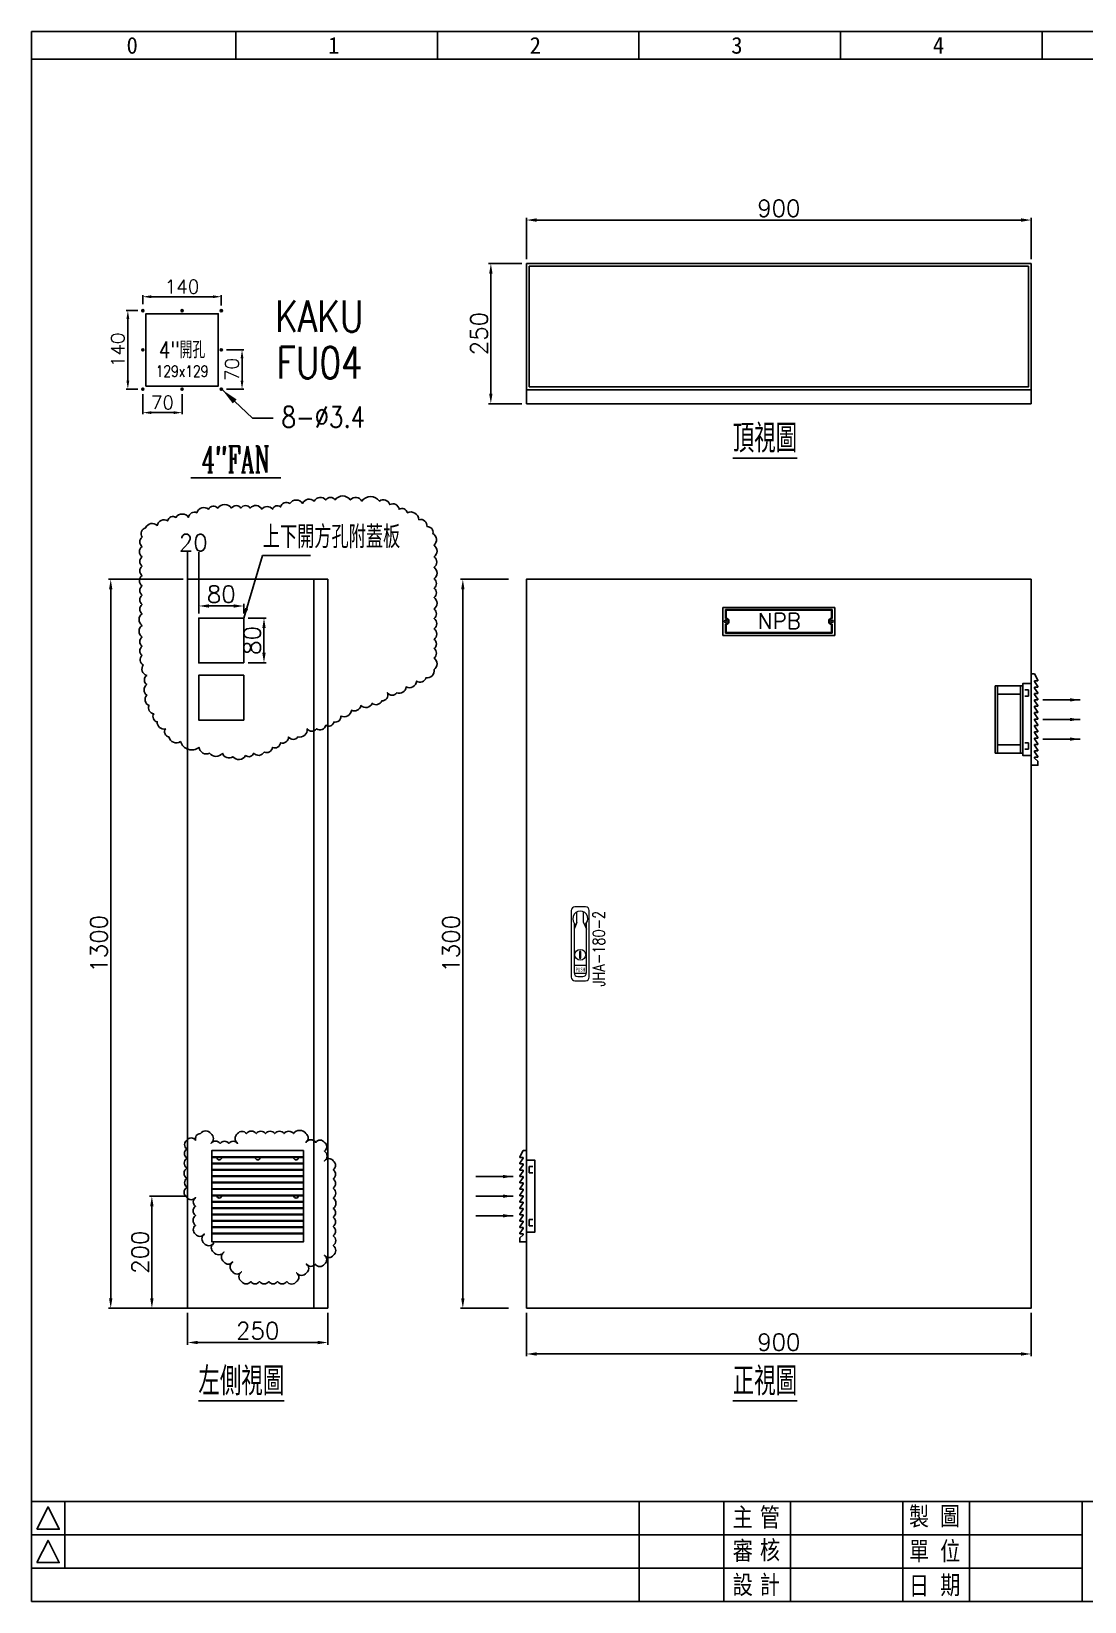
# Model space of a CAD drawing. Header units: millimetres. Extents: x 21506 to 58194, y 6783 to 13041.
# Drawn here: x 21506 to 23384, y 10241 to 13041 of the extents above; entities that cross this region are included whole.
import ezdxf
from ezdxf.enums import TextEntityAlignment as Align

# ---------------------------------------------------------------- set-up
doc = ezdxf.new("R2010")
doc.units = ezdxf.units.MM
doc.linetypes.add('CONTINOUS', pattern=[0])
for name, color, linetype in [('0-圖框', 7, 'Continuous'), ('1', 7, 'Continuous'), ('A', 2, 'Continuous'), ('DIM3', 3, 'Continuous'), ('PART1', 7, 'Continuous'), ('TEXT', 11, 'Continuous'), ('中心孔', 82, 'Continuous'), ('底板開孔', 33, 'Continuous')]:
    doc.layers.add(name, color=color, linetype=linetype)
doc.layers.add('3', color=3, linetype='Continuous', lineweight=13)
doc.styles.add('CHINA', font='ROMANC.SHX', dxfattribs={"width": 0.8, "bigfont": 'stsl.shx'})
doc.styles.get("Standard").update_dxf_attribs({"font": ''})
doc.styles.add('STSL', font='simplex', dxfattribs={"bigfont": 'STSL.SHX'})
doc.styles.add('T2', font='simplex', dxfattribs={"bigfont": 'stsl'})
doc.styles.get('Standard').set_extended_font_data('MingLiU')
doc.dimstyles.get("Standard").update_dxf_attribs({"dimtxt": 0.18, "dimasz": 0.18, "dimexe": 0.18, "dimexo": 0.0625, "dimgap": 0.09, "dimtad": 0, "dimtih": 1, "dimtoh": 1, "dimdec": 4, "dimzin": 0, "dimdsep": 46, "dimtxsty": 'Standard', "dimcen": 0.09, "dimadec": 0, "dimazin": 0, "dimtfac": 1, "dimtdec": 4, "dimtofl": 0, "dimtmove": 0, "dimatfit": 3, "dimfxl": 1, "dimtolj": 1, "dimtzin": 0, "dimarcsym": 0})

# ---------------------------------------------------------------- blocks, each defined once
blk = doc.blocks.new('*D28')
at = {"color": 3, "lineweight": -2}
for p, q in [((515.2, 3528.4), (515.2, 3544.8)), ((640.2, 3541.8), (530.2, 3541.8)), ((655.2, 3526), (655.2, 3544.8))]:
    blk.add_line(p, q, dxfattribs=at)
at = {"color": 3}
for points in [[(530.2, 3544.3), (530.2, 3539.3), (515.2, 3541.8)], [(640.2, 3544.3), (640.2, 3539.3), (655.2, 3541.8)]]:
    blk.add_solid(points, dxfattribs=at)
at = {"layer": 'Defpoints', "color": 0}
for p in [(515.2, 3541.8), (515.2, 3519.4), (655.2, 3517)]:
    blk.add_point(p, dxfattribs=at)
at = {"color": 3, "insert": (585.2, 3559.8), "char_height": 24, "attachment_point": 5, "style": 'STSL'}
blk.add_mtext('\\A1;140', dxfattribs=at)
blk = doc.blocks.new('*D29')
at = {"color": 3, "lineweight": -2}
for p, q in [((506.2, 3517), (485.6, 3517)), ((488.6, 3392), (488.6, 3502)), ((506.2, 3377), (485.6, 3377))]:
    blk.add_line(p, q, dxfattribs=at)
at = {"color": 3}
for points in [[(486.1, 3502), (491.1, 3502), (488.6, 3517)], [(486.1, 3392), (491.1, 3392), (488.6, 3377)]]:
    blk.add_solid(points, dxfattribs=at)
at = {"layer": 'Defpoints', "color": 0}
for p in [(488.6, 3517), (515.2, 3517), (515.2, 3377)]:
    blk.add_point(p, dxfattribs=at)
at = {"color": 3, "insert": (470.6, 3447), "char_height": 24, "attachment_point": 5, "rotation": 90, "style": 'STSL'}
blk.add_mtext('\\A1;140', dxfattribs=at)
blk = doc.blocks.new('*D30')
at = {"color": 3, "lineweight": -2}
for p, q in [((515.2, 3368), (515.2, 3332.1)), ((585.2, 3368), (585.2, 3332.1)), ((570.2, 3335.1), (530.2, 3335.1))]:
    blk.add_line(p, q, dxfattribs=at)
at = {"color": 3}
for points in [[(530.2, 3337.6), (530.2, 3332.6), (515.2, 3335.1)], [(570.2, 3337.6), (570.2, 3332.6), (585.2, 3335.1)]]:
    blk.add_solid(points, dxfattribs=at)
at = {"layer": 'Defpoints', "color": 0}
for p in [(515.2, 3377), (585.2, 3377), (515.2, 3335.1)]:
    blk.add_point(p, dxfattribs=at)
at = {"color": 3, "insert": (550.2, 3353.1), "char_height": 24, "attachment_point": 5, "style": 'STSL'}
blk.add_mtext('\\A1;70', dxfattribs=at)
blk = doc.blocks.new('*D31')
at = {"color": 3, "lineweight": -2}
for p, q in [((664.2, 3447), (695.2, 3447)), ((692.2, 3392), (692.2, 3432)), ((664.2, 3377), (695.2, 3377))]:
    blk.add_line(p, q, dxfattribs=at)
at = {"color": 3}
for points in [[(689.7, 3432), (694.7, 3432), (692.2, 3447)], [(689.7, 3392), (694.7, 3392), (692.2, 3377)]]:
    blk.add_solid(points, dxfattribs=at)
at = {"layer": 'Defpoints', "color": 0}
for p in [(655.2, 3447), (692.2, 3447), (655.2, 3377)]:
    blk.add_point(p, dxfattribs=at)
at = {"color": 3, "insert": (674.2, 3412), "char_height": 24, "attachment_point": 5, "rotation": 90, "style": 'STSL'}
blk.add_mtext('\\A1;70', dxfattribs=at)
blk = doc.blocks.new('A-螺絲孔-0M')
at = {"layer": '中心孔', "linetype": 'CONTINOUS', "ltscale": 10}
for p, q in [((-2.5, 0), (2.5, 0)), ((0, 2.5), (0, -2.5))]:
    blk.add_line(p, q, dxfattribs=at)
at = {"layer": '底板開孔', "linetype": 'CONTINOUS', "ltscale": 10}
blk.add_circle((0, 0), 1.85, dxfattribs=at)
blk = doc.blocks.new('*D84')
at = {"color": 3, "lineweight": -2, "ltscale": 0.5}
for p, q in [((22356.6, 12064), (22271.4, 12064)), ((22275.4, 12046), (22275.4, 10782)), ((22356.6, 10764), (22271.4, 10764))]:
    blk.add_line(p, q, dxfattribs=at)
at = {"color": 3}
for points in [[(22278.4, 12046), (22272.4, 12046), (22275.4, 12064)], [(22272.4, 10782), (22278.4, 10782), (22275.4, 10764)]]:
    blk.add_solid(points, dxfattribs=at)
at = {"layer": 'Defpoints', "color": 0}
for p in [(22364.6, 12064), (22275.4, 10764), (22364.6, 10764)]:
    blk.add_point(p, dxfattribs=at)
at = {"color": 3, "insert": (22254.4, 11414), "char_height": 30, "attachment_point": 5, "rotation": 90, "style": 'STSL'}
blk.add_mtext('\\A1;1300', dxfattribs=at)
blk = doc.blocks.new('*D85')
at = {"color": 3, "lineweight": -2, "ltscale": 0.5}
for p, q in [((22380.8, 12627.1), (22321.3, 12627.1)), ((22325.3, 12395.1), (22325.3, 12609.1)), ((22380.8, 12377.1), (22321.3, 12377.1))]:
    blk.add_line(p, q, dxfattribs=at)
at = {"color": 3}
for points in [[(22328.3, 12609.1), (22322.3, 12609.1), (22325.3, 12627.1)], [(22322.3, 12395.1), (22328.3, 12395.1), (22325.3, 12377.1)]]:
    blk.add_solid(points, dxfattribs=at)
at = {"layer": 'Defpoints', "color": 0}
for p in [(22325.3, 12627.1), (22388.8, 12627.1), (22388.8, 12377.1)]:
    blk.add_point(p, dxfattribs=at)
at = {"color": 3, "insert": (22304.3, 12502.1), "char_height": 30, "attachment_point": 5, "rotation": 90, "style": 'STSL'}
blk.add_mtext('\\A1;250', dxfattribs=at)
blk = doc.blocks.new('*D86')
at = {"color": 3, "lineweight": -2, "ltscale": 0.5}
for p, q in [((22388.8, 12635.1), (22388.8, 12708.6)), ((23270.8, 12704.6), (22406.8, 12704.6)), ((23288.8, 12635.1), (23288.8, 12708.6))]:
    blk.add_line(p, q, dxfattribs=at)
at = {"color": 3}
for points in [[(22406.8, 12707.6), (22406.8, 12701.6), (22388.8, 12704.6)], [(23270.8, 12701.6), (23270.8, 12707.6), (23288.8, 12704.6)]]:
    blk.add_solid(points, dxfattribs=at)
at = {"layer": 'Defpoints', "color": 0}
for p in [(22388.8, 12704.6), (22388.8, 12627.1), (23288.8, 12627.1)]:
    blk.add_point(p, dxfattribs=at)
at = {"color": 3, "insert": (22838.8, 12725.6), "char_height": 30, "attachment_point": 5, "style": 'STSL'}
blk.add_mtext('\\A1;900', dxfattribs=at)
blk = doc.blocks.new('MLIBB10F')
at = {"layer": '0-圖框'}
for centre in [(-95, -75), (95, -75)]:
    blk.add_circle(centre, 2, dxfattribs=at)
at = {"layer": 'DIM3', "color": 7}
for centre, radius, start, end in [((-95, -75), 5, 270, 90), ((-95, -75), 6, 279.5941, 80.4059), ((95, -75), 6, 99.5941, 260.4059), ((95, -75), 5, 90, 270)]:
    blk.add_arc(centre, radius, start, end, dxfattribs=at)
at = {"layer": 'PART1', "color": 1}
for p, q in [((-100, -100), (-100, -50)), ((-100, -50), (100, -50)), ((100, -100), (100, -50)), ((-100, -100), (100, -100))]:
    blk.add_line(p, q, dxfattribs=at)
at = {"layer": 'PART1', "color": 7}
for p, q in [((-95, -70), (-95, -54)), ((-95, -54), (95, -54)), ((-94, -69.1), (-94, -55)), ((-94, -55), (94.1, -55)), ((94, -69.1), (94, -55)), ((95, -70), (95, -54)), ((-95, -96), (-95, -80)), ((-94, -95), (-94, -80.9)), ((94, -95), (94, -80.9)), ((95, -96), (95, -80)), ((-95, -96), (95, -96)), ((-94, -95), (94.1, -95))]:
    blk.add_line(p, q, dxfattribs=at)
at = {"layer": 'PART1', "color": 7, "style": 'STSL'}
blk.add_text('NPB', height=28, dxfattribs=at).set_placement((-37.3, -88.4))
blk = doc.blocks.new('*D87')
at = {"color": 3, "lineweight": -2, "ltscale": 0.5}
for p, q in [((22388.8, 10756), (22388.8, 10678.6)), ((23288.8, 10756), (23288.8, 10678.6)), ((23270.8, 10682.6), (22406.8, 10682.6))]:
    blk.add_line(p, q, dxfattribs=at)
at = {"color": 3}
for points in [[(22406.8, 10685.6), (22406.8, 10679.6), (22388.8, 10682.6)], [(23270.8, 10679.6), (23270.8, 10685.6), (23288.8, 10682.6)]]:
    blk.add_solid(points, dxfattribs=at)
at = {"layer": 'Defpoints', "color": 0}
for p in [(22388.8, 10764), (23288.8, 10764), (22388.8, 10682.6)]:
    blk.add_point(p, dxfattribs=at)
at = {"color": 3, "insert": (22838.8, 10703.6), "char_height": 30, "attachment_point": 5, "style": 'STSL'}
blk.add_mtext('\\A1;900', dxfattribs=at)
blk = doc.blocks.new('*D89')
at = {"color": 3, "lineweight": -2, "ltscale": 0.5}
for p, q in [((21785.9, 10964), (21716.9, 10964)), ((21720.9, 10946), (21720.9, 10782)), ((21785.9, 10764), (21716.9, 10764))]:
    blk.add_line(p, q, dxfattribs=at)
at = {"color": 3}
for points in [[(21723.9, 10946), (21717.9, 10946), (21720.9, 10964)], [(21717.9, 10782), (21723.9, 10782), (21720.9, 10764)]]:
    blk.add_solid(points, dxfattribs=at)
at = {"layer": 'Defpoints', "color": 0}
for p in [(21793.9, 10964), (21720.9, 10764), (21793.9, 10764)]:
    blk.add_point(p, dxfattribs=at)
at = {"color": 3, "insert": (21699.9, 10864), "char_height": 30, "attachment_point": 5, "rotation": 90, "style": 'STSL'}
blk.add_mtext('\\A1;200', dxfattribs=at)
blk = doc.blocks.new('A$C23D30193')
for p, q in [((6, 163), (0, 151.6)), ((0, 151.6), (0, 150.4)), ((0, 150.4), (6, 150.4)), ((6, 149), (0, 140.2)), ((0, 140.2), (0, 139.1)), ((6, 150.4), (6, 149)), ((0, 139.1), (6, 139.1)), ((6, 137.6), (0, 128.9)), ((0, 128.9), (0, 127.7)), ((0, 127.7), (6, 127.7)), ((6, 126.3), (0, 117.5)), ((0, 117.5), (0, 116.4)), ((0, 116.4), (6, 116.4)), ((6, 114.9), (0, 106.2)), ((6, 139.1), (6, 137.6)), ((6, 127.7), (6, 126.3)), ((6, 116.4), (6, 114.9)), ((23.4, 134.4), (16.7, 134.4)), ((16.7, 134.4), (16.7, 123.1)), ((23.4, 123.1), (16.7, 123.1)), ((0, 106.2), (0, 105)), ((0, 105), (6, 105)), ((6, 103.6), (0, 94.8)), ((0, 94.8), (0, 93.7)), ((0, 93.7), (6, 93.7)), ((6, 92.2), (0, 83.5)), ((6, 105), (6, 103.6)), ((6, 93.7), (6, 92.2)), ((0, 83.5), (0, 82.3)), ((0, 82.3), (6, 82.3)), ((6, 80.9), (0, 72.1)), ((0, 72.1), (0, 71)), ((0, 71), (6, 71)), ((6, 69.5), (0, 60.8)), ((0, 60.8), (0, 59.6)), ((0, 59.6), (6, 59.6)), ((6, 58.2), (0, 49.4)), ((6, 82.3), (6, 80.9)), ((6, 71), (6, 69.5)), ((6, 59.6), (6, 58.2)), ((0, 49.4), (0, 48.3)), ((0, 48.3), (6, 48.3)), ((6, 46.8), (0, 38.1)), ((0, 38.1), (0, 36.9)), ((0, 36.9), (6, 36.9)), ((6, 35.5), (0, 26.7)), ((6, 48.3), (6, 46.8)), ((6, 36.9), (6, 35.5)), ((23.4, 39.9), (16.7, 39.9)), ((16.7, 28.6), (16.7, 39.9)), ((23.4, 28.6), (16.7, 28.6)), ((0, 26.7), (0, 25.6)), ((0, 25.6), (6, 25.6)), ((6, 24.1), (0, 15.4)), ((0, 15.4), (0, 14.2)), ((0, 14.2), (6, 14.2)), ((6, 12.8), (0, 6.9)), ((6, 25.6), (6, 24.1)), ((6, 14.2), (6, 12.8))]:
    blk.add_line(p, q)
blk.add_lwpolyline([(6, 163), (12, 163), (12, 0), (0, 0), (0, 6.9)])
blk.add_lwpolyline([(12, 145.5), (27, 145.5), (27, 17.5), (12, 17.5)], close=True)
blk = doc.blocks.new('*D95')
at = {"color": 3, "lineweight": -2, "ltscale": 0.5}
for p, q in [((21776.6, 12064), (21643.5, 12064)), ((21647.5, 12046), (21647.5, 10782)), ((21776.6, 10764), (21643.5, 10764))]:
    blk.add_line(p, q, dxfattribs=at)
at = {"color": 3}
for points in [[(21650.5, 12046), (21644.5, 12046), (21647.5, 12064)], [(21644.5, 10782), (21650.5, 10782), (21647.5, 10764)]]:
    blk.add_solid(points, dxfattribs=at)
at = {"layer": 'Defpoints', "color": 0}
for p in [(21784.6, 12064), (21647.5, 10764), (21784.6, 10764)]:
    blk.add_point(p, dxfattribs=at)
at = {"color": 3, "insert": (21626.5, 11414), "char_height": 30, "attachment_point": 5, "rotation": 90, "style": 'STSL'}
blk.add_mtext('\\A1;1300', dxfattribs=at)
blk = doc.blocks.new('FAN120-D')
at = {"layer": 'A'}
for p, q in [((-49, 60), (0, 60)), ((-49, 60), (-49, -60)), ((-45, 60), (-45, -60)), ((-4, 60), (-4, -60)), ((0, 60), (0, -60)), ((-45, 45), (-4, 45)), ((-45, -45), (-4, -45)), ((-49, -60), (0, -60))]:
    blk.add_line(p, q, dxfattribs=at)
blk = doc.blocks.new('*D96')
at = {"color": 3, "lineweight": -2, "ltscale": 0.5}
for p, q in [((21784.6, 10756), (21784.6, 10699)), ((22034.6, 10756), (22034.6, 10699)), ((22016.6, 10703), (21802.6, 10703))]:
    blk.add_line(p, q, dxfattribs=at)
at = {"color": 3}
for points in [[(21802.6, 10706), (21802.6, 10700), (21784.6, 10703)], [(22016.6, 10700), (22016.6, 10706), (22034.6, 10703)]]:
    blk.add_solid(points, dxfattribs=at)
at = {"layer": 'Defpoints', "color": 0}
for p in [(21784.6, 10764), (22034.6, 10764), (21784.6, 10703)]:
    blk.add_point(p, dxfattribs=at)
at = {"color": 3, "insert": (21909.6, 10724), "char_height": 30, "attachment_point": 5, "style": 'STSL'}
blk.add_mtext('\\A1;250', dxfattribs=at)
blk = doc.blocks.new('A$C0FFD5736')
for p, q in [((0, 151.6), (163, 151.6)), ((0, 150.4), (163, 150.4)), ((0, 140.2), (163, 140.2)), ((0, 139.1), (163, 139.1)), ((0, 128.9), (163, 128.9)), ((0, 127.7), (163, 127.7)), ((0, 117.5), (163, 117.5)), ((0, 116.4), (163, 116.4)), ((0, 106.2), (163, 106.2)), ((0, 105), (163, 105)), ((0, 94.8), (163, 94.8)), ((0, 93.7), (163, 93.7)), ((0, 83.5), (163, 83.5)), ((0, 82.3), (163, 82.3)), ((0, 72.1), (163, 72.1)), ((0, 71), (163, 71)), ((0, 60.8), (163, 60.8)), ((0, 59.6), (163, 59.6)), ((0, 49.4), (163, 49.4)), ((0, 48.3), (163, 48.3)), ((0, 38.1), (163, 38.1)), ((0, 36.9), (163, 36.9)), ((0, 26.7), (163, 26.7)), ((0, 25.6), (163, 25.6)), ((0, 15.4), (163, 15.4)), ((0, 14.2), (163, 14.2))]:
    blk.add_line(p, q)
blk.add_lwpolyline([(0, 163), (163, 163), (163, 0), (0, 0)], close=True)
for centre in [(13, 150.4), (81.5, 150.4), (150, 150.4), (13, 82.3), (150, 82.3)]:
    blk.add_arc(centre, 4.15, 180, 0)
blk = doc.blocks.new('MLIBHA1B')
at = {"lineweight": 0}
for p, q in [((50.1, 37.9), (50.1, 56.1)), ((62, 37.9), (62, 56.1)), ((50.1, 37.9), (45, 25.9)), ((62, 37.9), (67.1, 25.9)), ((67.1, -38.9), (45, -38.9)), ((67.1, -53.1), (45, -53.1))]:
    blk.add_line(p, q, dxfattribs=at)
blk.add_lwpolyline([(46.5, -66), (65.6, -66, 0.414214), (72, -59.6), (72, 59.6, 0.414214), (65.6, 66), (46.5, 66, 0.414214), (40, 59.6), (40, -59.6, 0.414214)], format="xyb", close=True, dxfattribs=at)
blk.add_lwpolyline([(45, 36.9), (45, -51.8, 0.414214), (51.4, -58.3), (60.6, -58.3, 0.414214), (67.1, -51.8), (67.1, 36.9)], format="xyb", dxfattribs=at)
blk.add_lwpolyline([(54.7, -25.4), (57.3, -25.4), (57.3, -13.8), (54.7, -13.8)], close=True, dxfattribs=at)
blk.add_circle((56, -19.6), 9.68, dxfattribs=at)
blk.add_arc((56, 44.7), 13.5, 304.9419, 235.0581, dxfattribs=at)
at = {"lineweight": 0, "width": 0.797703}
blk.add_text('PUSH', height=7.23, dxfattribs=at).set_placement((47.6, -49.7), (64.7, -49.7), align=Align.FIT)
at = {"layer": 'TEXT', "style": 'STSL', "width": 0.8}
blk.add_text('JHA-180-2', height=21, rotation=90, dxfattribs=at).set_placement((99.6, -76.6))
blk = doc.blocks.new('*D108')
at = {"color": 3, "lineweight": -2, "ltscale": 0.5}
for p, q in [((21804.6, 12002.9), (21804.6, 12020.4)), ((21822.6, 12016.4), (21866.6, 12016.4)), ((21884.6, 12002.9), (21884.6, 12020.4))]:
    blk.add_line(p, q, dxfattribs=at)
at = {"color": 3}
for points in [[(21822.6, 12019.4), (21822.6, 12013.4), (21804.6, 12016.4)], [(21866.6, 12013.4), (21866.6, 12019.4), (21884.6, 12016.4)]]:
    blk.add_solid(points, dxfattribs=at)
at = {"layer": 'Defpoints', "color": 0}
for p in [(21884.6, 12016.4), (21804.6, 11994.9), (21884.6, 11994.9)]:
    blk.add_point(p, dxfattribs=at)
at = {"color": 3, "insert": (21844.6, 12037.4), "char_height": 30, "attachment_point": 5, "style": 'STSL'}
blk.add_mtext('\\A1;80', dxfattribs=at)
blk = doc.blocks.new('*D109')
at = {"color": 3, "lineweight": -2, "ltscale": 0.5}
for p, q in [((21892.6, 11994.9), (21924.8, 11994.9)), ((21920.8, 11976.9), (21920.8, 11932.9)), ((21892.6, 11914.9), (21924.8, 11914.9))]:
    blk.add_line(p, q, dxfattribs=at)
at = {"color": 3}
for points in [[(21923.8, 11976.9), (21917.8, 11976.9), (21920.8, 11994.9)], [(21917.8, 11932.9), (21923.8, 11932.9), (21920.8, 11914.9)]]:
    blk.add_solid(points, dxfattribs=at)
at = {"layer": 'Defpoints', "color": 0}
for p in [(21884.6, 11994.9), (21884.6, 11914.9), (21920.8, 11914.9)]:
    blk.add_point(p, dxfattribs=at)
at = {"color": 3, "insert": (21899.8, 11954.9), "char_height": 30, "attachment_point": 5, "rotation": 90, "style": 'STSL'}
blk.add_mtext('\\A1;80', dxfattribs=at)
blk = doc.blocks.new('*D110')
at = {"color": 3, "lineweight": -2, "ltscale": 0.5}
for p, q in [((21784.6, 12002.9), (21784.6, 12112.4)), ((21804.6, 12002.9), (21804.6, 12112.4))]:
    blk.add_line(p, q, dxfattribs=at)
at = {"layer": 'Defpoints', "color": 0}
for p in [(21784.6, 12108.4), (21784.6, 11994.9), (21804.6, 11994.9)]:
    blk.add_point(p, dxfattribs=at)
at = {"color": 3, "insert": (21794.6, 12129.4), "char_height": 30, "attachment_point": 5, "style": 'STSL'}
blk.add_mtext('\\A1;20', dxfattribs=at)
blk = doc.blocks.new('MLIBFN2D')
at = {"color": 7, "linetype": 'Continuous'}
blk.add_lwpolyline([(-185.67, -68.93), (-56.67, -68.93), (-56.67, 60.07), (-185.67, 60.07)], close=True, dxfattribs=at)
for p in [(-191.17, 65.57), (-121.17, 65.57), (-51.17, 65.57), (-191.17, -4.43), (-51.17, -4.43), (-191.17, -74.43), (-121.17, -74.43), (-51.17, -74.43)]:
    blk.add_blockref('A-螺絲孔-0M', p)
at = {"layer": 'TEXT', "color": 0, "style": 'STSL', "width": 0.8}
for s, height, p in [('KAKU', 56, (123.83, 55.73)), ('4"開孔', 30, (-121.17, -4.43)), ('FU04', 56, (123.83, -27.19)), ('129x129', 20, (-121.17, -42.32))]:
    blk.add_text(s, height=height, dxfattribs=at).set_placement(p, align=Align.MIDDLE_CENTER)
at = {"layer": 'TEXT', "style": 'STSL', "width": 0.8}
blk.add_text('8-%%C3.4', height=37.44, dxfattribs=at).set_placement((56.17, -142.72))
for base, p1, p2, picture, middle in [((-191.17, 90.34), (-51.17, 65.57), (-191.17, 67.97), '*D28', (-121.17, 108.34)), ((-191.17, -116.36), (-121.17, -74.43), (-191.17, -74.43), '*D30', (-156.17, -98.36))]:
    dim = blk.add_linear_dim(base=base, p1=p1, p2=p2, dimstyle='Standard', override={"dimscale": 3, "dimtxt": 8, "dimasz": 5, "dimexe": 1, "dimexo": 3, "dimgap": 2, "dimtad": 1, "dimtih": 0, "dimtoh": 0, "dimdec": 1, "dimzin": 8, "dimtxsty": 'STSL', "dimcen": 0, "dimclrd": 3, "dimclre": 3, "dimclrt": 3, "dimtdec": 1, "dimtix": 1, "dimfxl": 1.5})
    dim.commit()
    dim.dimension.update_dxf_attribs({"geometry": picture, "text_midpoint": middle, "insert": (-706.39, -3451.41)})
dim = blk.add_linear_dim(base=(-217.81, 65.57), p1=(-191.17, -74.43), p2=(-191.17, 65.57), angle=90, dimstyle='Standard', override={"dimscale": 3, "dimtxt": 8, "dimasz": 5, "dimexe": 1, "dimexo": 3, "dimgap": 2, "dimtad": 1, "dimtih": 0, "dimtoh": 0, "dimdec": 1, "dimzin": 8, "dimtxsty": 'STSL', "dimcen": 0, "dimclrd": 3, "dimclre": 3, "dimclrt": 3, "dimtdec": 1, "dimtix": 1, "dimfxl": 1.5})
dim.commit()
dim.dimension.update_dxf_attribs({"geometry": '*D29', "text_midpoint": (-235.81, -4.43), "insert": (-706.39, -3451.41)})
dim = blk.add_linear_dim(base=(-14.22, -4.43), p1=(-51.17, -74.43), p2=(-51.17, -4.43), angle=90, dimstyle='Standard', override={"dimscale": 3, "dimtxt": 8, "dimasz": 5, "dimexe": 1, "dimexo": 3, "dimgap": 2, "dimtad": 1, "dimtih": 0, "dimtoh": 0, "dimdec": 1, "dimzin": 8, "dimtxsty": 'STSL', "dimcen": 0, "dimclrd": 3, "dimclre": 3, "dimclrt": 3, "dimtdec": 1, "dimtix": 1, "dimfxl": 1.5})
dim.commit()
dim.dimension.update_dxf_attribs({"geometry": '*D31', "text_midpoint": (-14.22, -39.43), "dimtype": 128, "insert": (-706.39, -3451.41)})
at = {"layer": '3', "color": 3}
blk.add_leader([(-49.21, -75.81), (4.62, -126.34), (41.48, -126.34)], dimstyle='Standard', override={"dimscale": 3, "dimtxt": 10, "dimasz": 10, "dimexe": 5, "dimexo": 5, "dimgap": 5, "dimtoh": 0, "dimdec": 0, "dimtxsty": 'STSL', "dimcen": 0, "dimclrd": 3, "dimclre": 3, "dimclrt": 3, "dimtdec": 0, "dimtix": 1}, dxfattribs=at)

msp = doc.modelspace()

# ---------------------------------------------------------------- linework, layer by layer
at = {"color": 7}
for p, q in [((25514.515, 13041.006), (21506.089, 13041.005)), ((21506.089, 13041.005), (21506.089, 10241.002)), ((21870.539, 13041.005), (21870.539, 12991.36)), ((22229.972, 13041.005), (22229.972, 12991.36)), ((22589.405, 13041.006), (22589.405, 12991.36)), ((22948.838, 13041.006), (22948.838, 12991.36)), ((23308.271, 13041.006), (23308.271, 12991.36)), ((21870.539, 12991.36), (21870.539, 13001.289)), ((21506.089, 12991.36), (25514.515, 12991.36)), ((21506.089, 10419.726), (25514.515, 10419.726)), ((21565.664, 10419.726), (21565.664, 10300.577)), ((22589.554, 10419.726), (22589.554, 10241.002)), ((22740.585, 10419.726), (22740.585, 10241.002)), ((22859.496, 10419.726), (22859.496, 10241.002)), ((23060.173, 10419.726), (23060.173, 10241.002)), ((23179.084, 10419.726), (23179.084, 10241.002)), ((23379.761, 10419.726), (23379.761, 10241.002)), ((23379.761, 10360.151), (21506.089, 10360.151)), ((23379.761, 10300.577), (21506.089, 10300.577)), ((21506.089, 10241.002), (25514.515, 10241.002)), ((23379.761, 10241.002), (23407.066, 10241.002))]:
    msp.add_line(p, q, dxfattribs=at)
for p, q in [((21506.089, 13041.005), (25514.515, 13041.005)), ((21506.089, 10241.002), (21506.089, 13041.005)), ((25514.515, 10241.002), (21506.089, 10241.002))]:
    msp.add_line(p, q)
at = {"ltscale": 0.5}
for p, q in [((22388.754, 12377.076), (22388.754, 12627.076)), ((22388.754, 12627.076), (23288.754, 12627.076)), ((23288.754, 12627.076), (23288.754, 12377.076)), ((23288.754, 12402.076), (22388.754, 12402.076)), ((22388.754, 12377.076), (23288.754, 12377.076)), ((22034.6, 12063.98), (21784.6, 12063.98)), ((21784.6, 12063.98), (21784.6, 10763.98)), ((22009.6, 10763.98), (22009.6, 12063.98)), ((22034.6, 10763.98), (22034.6, 12063.98)), ((21784.6, 10763.98), (22034.6, 10763.98))]:
    msp.add_line(p, q, dxfattribs=at)
for points in [[(22393.754, 12407.076), (23283.754, 12407.076), (23283.754, 12622.076), (22393.754, 12622.076)], [(22388.754, 10763.98), (23288.754, 10763.98), (23288.754, 12063.98), (22388.754, 12063.98)], [(21884.6, 11914.918), (21804.6, 11914.918), (21804.6, 11994.918), (21884.6, 11994.918)], [(21884.6, 11812.91), (21804.6, 11812.91), (21804.6, 11892.91), (21884.6, 11892.91)]]:
    msp.add_lwpolyline(points, close=True, dxfattribs=at)
at = {"color": 1}
for points in [[(21846.574, 11753.893, -0.52056705), (21823.764, 11753.893, -0.52056705), (21805.101, 11764.251, -0.52056705), (21771.923, 11774.61, -0.52056705), (21751.186, 11782.897, -0.52056705), (21744.965, 11797.399, -0.52056705), (21730.45, 11809.83, -0.52056705), (21724.229, 11824.332, -0.52056705), (21715.934, 11838.834, -0.52056705), (21711.787, 11857.48, -0.52056705), (21711.787, 11876.126, -0.52056705), (21711.787, 11892.699, -0.52056705), (21705.566, 11911.345, -0.52056705), (21703.492, 11927.919, -0.52056705), (21703.492, 11944.493, -0.52056705), (21703.492, 11961.067, -0.52056705), (21703.492, 11981.784, -0.52056705), (21703.492, 12002.502, -0.52056705), (21703.492, 12019.076, -0.52056705), (21703.492, 12035.65, -0.52056705), (21703.492, 12052.224, -0.52056705), (21703.492, 12070.869, -0.52056705), (21703.492, 12087.443, -0.52056705), (21703.492, 12104.017, -0.52056705), (21703.492, 12122.663, -0.52056705), (21703.492, 12139.237, -0.52056705), (21709.713, 12155.811, -0.52056705), (21730.45, 12159.954, -0.52056705), (21749.113, 12168.241, -0.52056705), (21763.628, 12174.457, -0.52056705), (21786.438, 12174.457, -0.52056705), (21800.954, 12182.744, -0.52056705), (21821.69, 12188.959, -0.52056705), (21838.28, 12191.031, -0.52056705), (21863.164, 12191.031, -0.52056705), (21879.753, 12191.031, -0.52056705), (21896.342, 12191.031, -0.52056705), (21917.078, 12188.959, -0.52056705), (21935.741, 12188.959, -0.52056705), (21950.257, 12193.102, -0.52056705), (21966.846, 12199.318, -0.52056705), (21989.656, 12199.318, -0.52056705), (22010.393, 12203.461, -0.52056705), (22031.129, 12205.533, -0.52056705), (22047.719, 12205.533, -0.52056705), (22074.676, 12205.533, -0.52056705), (22095.412, 12203.461, -0.52056705), (22126.517, 12203.461, -0.52056705), (22145.18, 12197.246, -0.52056705), (22161.769, 12188.959, -0.52056705), (22176.285, 12182.744, -0.52056705), (22197.021, 12170.313, -0.52056705), (22211.537, 12157.883, -0.52056705), (22221.905, 12145.452, -0.52056705), (22223.979, 12124.735, -0.52056705), (22223.979, 12104.017, -0.52056705), (22223.979, 12085.372, -0.52056705), (22223.979, 12064.654, -0.52056705), (22223.979, 12048.08, -0.52056705), (22223.979, 12031.506, -0.52056705), (22223.979, 12010.789, -0.52056705), (22223.979, 11994.215, -0.52056705), (22223.979, 11975.569, -0.52056705), (22223.979, 11956.924, -0.52056705), (22223.979, 11940.35, -0.52056705), (22223.979, 11923.776, -0.52056705), (22223.979, 11903.058, -0.52056705), (22209.463, 11888.556, -0.52056705), (22192.874, 11882.341, -0.52056705), (22174.211, 11871.982, -0.52056705), (22157.622, 11861.623, -0.52056705), (22141.033, 11861.623, -0.52056705), (22130.665, 11847.121, -0.52056705), (22114.075, 11842.978, -0.52056705), (22093.339, 11838.834, -0.52056705), (22076.75, 11830.547, -0.52056705), (22058.087, 11820.188, -0.52056705), (22045.645, 11809.83, -0.52056705), (22031.129, 11803.615, -0.52056705), (22014.54, 11797.399, -0.52056705), (21997.951, 11797.399, -0.52056705), (21981.362, 11782.897, -0.52056705), (21964.772, 11782.897, -0.52056705), (21950.257, 11772.538, -0.52056705), (21935.741, 11764.251, -0.52056705), (21921.226, 11755.964, -0.52056705), (21902.563, 11753.893, -0.52056705), (21888.047, 11749.749, -0.52056705), (21865.237, 11747.677, -0.52056705)], [(21807.574, 11075.453, -0.52056705), (21826.08, 11075.453, -0.52056705), (21826.08, 11057.935, -0.52056705), (21842.638, 11057.935, -0.52056705), (21858.223, 11057.935, -0.52056705), (21873.807, 11057.935, -0.52056705), (21873.807, 11075.453, -0.52056705), (21889.391, 11075.453, -0.52056705), (21906.923, 11075.453, -0.52056705), (21923.482, 11075.453, -0.52056705), (21940.04, 11075.453, -0.52056705), (21956.598, 11075.453, -0.52056705), (21973.156, 11075.453, -0.52056705), (21995.559, 11075.453, -0.52056705), (21995.559, 11059.882, -0.52056705), (22013.091, 11059.882, -0.52056705), (22028.675, 11059.882, -0.52056705), (22028.675, 11044.31, -0.52056705), (22028.675, 11026.792, -0.52056705), (22044.259, 11026.792, -0.52056705), (22044.259, 11011.221, -0.52056705), (22044.259, 10994.676, -0.52056705), (22044.259, 10978.131, -0.52056705), (22044.259, 10960.613, -0.52056705), (22044.259, 10942.122, -0.52056705), (22044.259, 10926.55, -0.52056705), (22044.259, 10910.006, -0.52056705), (22044.259, 10893.461, -0.52056705), (22044.259, 10875.943, -0.52056705), (22044.259, 10858.425, -0.52056705), (22028.675, 10858.425, -0.52056705), (22028.675, 10842.853, -0.52056705), (22012.117, 10842.853, -0.52056705), (21996.533, 10842.853, -0.52056705), (21996.533, 10827.282, -0.52056705), (21979, 10827.282, -0.52056705), (21979, 10811.71, -0.52056705), (21961.468, 10811.71, -0.52056705), (21944.91, 10811.71, -0.52056705), (21929.326, 10811.71, -0.52056705), (21912.767, 10811.71, -0.52056705), (21897.183, 10811.71, -0.52056705), (21880.625, 10811.71, -0.52056705), (21880.625, 10829.228, -0.52056705), (21865.041, 10829.228, -0.52056705), (21865.041, 10846.746, -0.52056705), (21849.456, 10846.746, -0.52056705), (21849.456, 10864.264, -0.52056705), (21830.95, 10864.264, -0.52056705), (21830.95, 10879.836, -0.52056705), (21814.392, 10879.836, -0.52056705), (21814.392, 10896.381, -0.52056705), (21798.808, 10896.381, -0.52056705), (21798.808, 10911.952, -0.52056705), (21798.808, 10929.47, -0.52056705), (21798.808, 10946.015, -0.52056705), (21798.808, 10961.586, -0.52056705), (21783.223, 10961.586, -0.52056705), (21783.223, 10980.078, -0.52056705), (21783.223, 10995.649, -0.52056705), (21783.223, 11014.14, -0.52056705), (21783.223, 11031.658, -0.52056705), (21783.223, 11048.203, -0.52056705), (21783.223, 11063.775, -0.52056705), (21798.808, 11063.775, -0.52056705)]]:
    msp.add_lwpolyline(points, format="xyb", close=True, dxfattribs=at)
at = {"color": 7}
for points in [[(21516.018, 10370.08), (21555.734, 10370.08), (21535.876, 10409.797)], [(21516.018, 10310.506), (21555.734, 10310.506), (21535.876, 10350.222)]]:
    msp.add_lwpolyline(points, close=True, dxfattribs=at)

# ---------------------------------------------------------------- block references
at = {"ltscale": 0.5}
for name, p in [('MLIBFN2D', (21895.868, 12477.496)), ('MLIBB10F', (22838.754, 12063.98)), ('MLIBHA1B', (22428.754, 11413.98))]:
    msp.add_blockref(name, p, dxfattribs=at)
at = {"xscale": -1}
for name, p in [('A$C23D30193', (23300.754, 11732.48)), ('A$C0FFD5736', (21991.1, 10882.48))]:
    msp.add_blockref(name, p, dxfattribs=at)
msp.add_blockref('A$C23D30193', (22376.754, 10882.48))
at = {"layer": '1', "xscale": -1}
msp.add_blockref('FAN120-D', (23224.754, 11813.98), dxfattribs=at)

# ---------------------------------------------------------------- texts
at = {"color": 7}
for s, oblique, p in [('0', 360, (21685.805, 13001.289)), ('1', 0, (22045.238, 13001.289)), ('2', 0, (22404.671, 13001.289)), ('3', 360, (22764.104, 13001.289)), ('4', 360, (23123.538, 13001.289))]:
    msp.add_text(s, height=29.787, rotation=0.000118, dxfattribs=dict(at, oblique=oblique)).set_placement(p, align=Align.CENTER)
at = {"style": 'CHINA', "width": 0.8}
for s, p in [('%%U頂視圖', (22756.635, 12290.089)), ('%%U左側視圖', (21803.827, 10608.906)), ('%%U正視圖', (22756.635, 10608.919))]:
    msp.add_text(s, height=50.3513, dxfattribs=at).set_placement(p)
msp.add_text('上下開方孔附蓋板', height=40.32, dxfattribs=at).set_placement((22041.128, 12119.476), align=Align.CENTER)
at = {"color": 7, "style": 'T2'}
for s, p in [('主', (22756.532, 10371.254)), ('管', (22804.977, 10371.254)), ('製', (23070.906, 10372.822)), ('圖', (23126.169, 10373.19)), ('審', (22756.54, 10311.772)), ('核', (22805.126, 10312.541)), ('單', (23070.986, 10310.876)), ('位', (23126.572, 10310.876)), ('計', (22804.742, 10250.964)), ('日', (23070.994, 10249.4)), ('期', (23126.746, 10250.541))]:
    msp.add_text(s, height=37.731, rotation=0.000118, dxfattribs=at).set_placement(p)
at = {"color": 7, "style": 'T2', "oblique": 360}
msp.add_text('設', height=37.731, rotation=0.000118, dxfattribs=at).set_placement((22756.54, 10250.964))
at = {"layer": 'TEXT', "style": 'CHINA', "width": 0.6}
msp.add_text('%%U 4"FAN ', height=46.8202, dxfattribs=at).set_placement((21870.498, 12254.482), align=Align.CENTER)

# ---------------------------------------------------------------- dimensions: what is measured, and where the dimension line sits
at = {"ltscale": 0.5}
for base, p1, p2, picture, middle in [((22388.754, 12704.615), (23288.754, 12627.076), (22388.754, 12627.076), '*D86', (22838.754, 12725.615)), ((21784.6, 12108.367), (21804.6, 11994.918), (21784.6, 11994.918), '*D110', (21794.6, 12129.367)), ((21884.6, 12016.369), (21804.6, 11994.918), (21884.6, 11994.918), '*D108', (21844.6, 12037.369)), ((22388.754, 10682.606), (23288.754, 10763.98), (22388.754, 10763.98), '*D87', (22838.754, 10703.606))]:
    dim = msp.add_linear_dim(base=base, p1=p1, p2=p2, dimstyle='Standard', override={"dimscale": 2, "dimtxt": 15, "dimasz": 9, "dimexe": 2, "dimexo": 4, "dimgap": 3, "dimtad": 1, "dimtih": 0, "dimtoh": 0, "dimdec": 1, "dimzin": 8, "dimtxsty": 'STSL', "dimcen": 0, "dimclrd": 3, "dimclre": 3, "dimclrt": 3, "dimtdec": 1, "dimtix": 1, "dimfxl": 1.5}, dxfattribs=at)
    dim.commit()
    dim.dimension.update_dxf_attribs({"geometry": picture, "text_midpoint": middle})
for base, p1, p2, angle, picture, middle in [((22325.309, 12627.076), (22388.754, 12377.076), (22388.754, 12627.076), 90, '*D85', (22304.309, 12502.076)), ((21647.48, 10763.98), (21784.6, 12063.98), (21784.6, 10763.98), 90, '*D95', (21626.48, 11413.98)), ((22275.388, 10763.98), (22364.645, 12063.98), (22364.645, 10763.98), 90, '*D84', (22254.388, 11413.98)), ((21920.831, 11914.918), (21884.6, 11994.918), (21884.6, 11914.918), 90, '*D109', (21899.831, 11954.918)), ((21720.946, 10763.98), (21793.934, 10963.98), (21793.934, 10763.98), 90, '*D89', (21699.946, 10863.98)), ((21784.6, 10702.989), (22034.6, 10763.98), (21784.6, 10763.98), 180, '*D96', (21909.6, 10723.989))]:
    dim = msp.add_linear_dim(base=base, p1=p1, p2=p2, angle=angle, dimstyle='Standard', override={"dimscale": 2, "dimtxt": 15, "dimasz": 9, "dimexe": 2, "dimexo": 4, "dimgap": 3, "dimtad": 1, "dimtih": 0, "dimtoh": 0, "dimdec": 1, "dimzin": 8, "dimtxsty": 'STSL', "dimcen": 0, "dimclrd": 3, "dimclre": 3, "dimclrt": 3, "dimtdec": 1, "dimtix": 1, "dimfxl": 1.5}, dxfattribs=at)
    dim.commit()
    dim.dimension.update_dxf_attribs({"geometry": picture, "text_midpoint": middle})

# ---------------------------------------------------------------- leaders
for points in [[(21884.6, 11994.918), (21917.94, 12106.195), (22003.649, 12106.195)], [(23375.967, 11848.98), (23309.355, 11848.98)], [(23375.967, 11813.98), (23309.355, 11813.98)], [(23375.967, 11778.98), (23309.355, 11778.98)], [(22364.984, 10998.98), (22298.372, 10998.98)], [(22364.984, 10963.98), (22298.372, 10963.98)], [(22364.984, 10928.98), (22298.372, 10928.98)]]:
    msp.add_leader(points, dimstyle='Standard', override={"dimscale": 2, "dimtxt": 15, "dimasz": 9, "dimexe": 2, "dimexo": 4, "dimgap": 3, "dimtad": 0, "dimtih": 0, "dimtoh": 0, "dimdec": 1, "dimzin": 8, "dimtxsty": 'STSL', "dimcen": 0, "dimclrd": 3, "dimclre": 3, "dimclrt": 3, "dimtdec": 1, "dimtix": 1, "dimfxl": 1.5}, dxfattribs=at)

doc.saveas('drawing.dxf')
